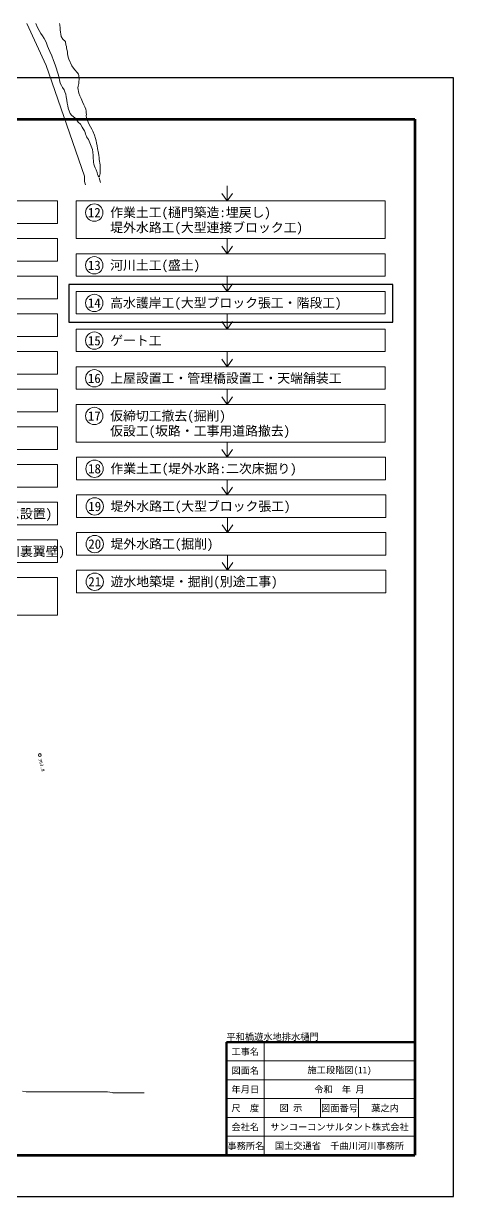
# Model space of a CAD drawing. Header units: millimetres. Extents: x -2078669 to -1085629, y -5987148 to 310365.
# Drawn here: x -1481733 to -1367638, y -3978452 to -3667013 of the extents above; entities that cross this region are included whole.
import ezdxf
from ezdxf.enums import TextEntityAlignment as Align

# ---------------------------------------------------------------- set-up
doc = ezdxf.new("R2010")
doc.units = ezdxf.units.MM
doc.header["$LTSCALE"] = 500
doc.layers.get('Defpoints').update_dxf_attribs({"color": 153})
for name, color, linetype, lineweight in [('D-BGD', 7, 'Continuous', 13), ('D-BYP-STRA', 1, 'Continuous', 25), ('D-DOC', 7, 'Continuous', 13), ('D-TTL', 2, 'Continuous', 140), ('D-TTL-FRAM', 2, 'Continuous', 50), ('D-TTL-LINE', 7, 'Continuous', 13), ('D-TTL-TXT', 7, 'Continuous', 13), ('◆ワイプアウト', 4, 'Continuous', 13)]:
    doc.layers.add(name, color=color, linetype=linetype, lineweight=lineweight)
doc.styles.add('MS ゴシック', font='MS Gothic.ttf')
doc.dimstyles.new('DIM-500-F', dxfattribs={"dimscale": 500, "dimtxt": 3.5, "dimasz": 2.5, "dimexe": 0, "dimexo": 2, "dimgap": 0.8, "dimtad": 1, "dimdec": 0, "dimzin": 0, "dimdsep": 46, "dimtxsty": 'MS ゴシック', "dimblk": 'OPEN', "dimcen": 0.1, "dimclrd": 256, "dimclre": 256, "dimclrt": 256, "dimaunit": 1, "dimadec": 4, "dimazin": 0, "dimtfac": 1, "dimtdec": 0, "dimtmove": 2, "dimatfit": 3, "dimldrblk": 'OPEN', "dimfxl": 1, "dimtolj": 1, "dimtzin": 0, "dimlwd": -1, "dimlwe": -1, "dimarcsym": 2})

# ---------------------------------------------------------------- blocks, each defined once
blk = doc.blocks.new('河川平面')
at = {"layer": 'D-BGD', "linetype": 'Continuous'}
for p, q in [((1849686, -2662713, 360164), (1849324, -2661518, 360120)), ((1850410, -2665105, 360252), (1850048, -2663909, 360208)), ((1851134, -2667496, 360340), (1850772, -2666300, 360296)), ((1851857, -2669887, 360428), (1851495, -2668691, 360384)), ((1852581, -2672278, 360516), (1852219, -2671083, 360472)), ((1853305, -2674670, 360604), (1852943, -2673475, 360560)), ((1838067, -2738260), (1838461, -2739880))]:
    blk.add_line(p, q, dxfattribs=at)
at = {"layer": 'D-BGD', "linetype": 'Continuous', "elevation": 362000}
blk.add_lwpolyline([(1830142, -2620514), (1835290, -2631677), (1845386, -2661068), (1845407, -2662476), (1846119, -2664869), (1846853, -2667264), (1847579, -2669653), (1848318, -2672039), (1849058, -2674425), (1849797, -2676811), (1850545, -2679202), (1850740, -2679832)], dxfattribs=at)
at = {"layer": 'D-BGD', "linetype": 'Continuous'}
for points in [[(1834724, -2624535, 360250), (1834250, -2623813, 360250), (1833876, -2623160, 360260), (1833388, -2622383, 360270), (1832917, -2621558, 360300), (1832478, -2620514, 360300)], [(1838802, -2620514, 360060), (1838808, -2620539, 360060), (1838877, -2620901, 360060), (1838954, -2621730, 360070), (1838969, -2622246, 360080), (1839013, -2622791, 360080), (1839120, -2623348, 360080), (1839260, -2623947, 360080), (1839655, -2624705, 360090), (1839961, -2624915, 360090), (1840128, -2625046, 360090), (1840366, -2625414, 360090), (1840511, -2626166, 360090), (1840612, -2626651, 360090), (1840681, -2627013, 360090), (1840763, -2627453, 360090), (1840888, -2628078, 360090)], [(1840888, -2628078, 360090), (1840933, -2628542, 360090), (1841077, -2629455, 360090), (1841233, -2630007, 360090), (1842036, -2631760, 360070), (1842497, -2632383, 360070), (1842869, -2632839, 360070), (1843492, -2633520, 360070), (1843795, -2634017, 360070), (1843878, -2634353, 360070), (1843957, -2634779, 360070), (1843973, -2635353, 360070), (1843938, -2635956, 360070), (1843877, -2636463, 360070), (1843740, -2637123, 360070), (1843638, -2637641, 360070), (1843883, -2638981, 360070), (1844227, -2639767, 360070), (1844507, -2640424, 360070), (1844908, -2641312, 360070), (1845252, -2642098, 360070), (1845527, -2642683, 360080), (1845768, -2643306, 360090), (1845858, -2643773, 360090), (1845907, -2644309, 360100), (1845913, -2644600, 360100), (1845900, -2645043, 360100), (1845997, -2645537, 360100), (1846105, -2646072, 360100), (1846366, -2646741, 360100), (1846647, -2647375, 360100), (1846984, -2647973, 360100), (1847356, -2648590, 360100), (1847637, -2649144, 360100), (1848088, -2650187, 360100), (1848377, -2651069, 360100), (1848494, -2651667, 360100), (1848592, -2652219, 360100), (1848749, -2652990, 360100), (1848889, -2653670, 360100), (1849130, -2654916, 360100), (1849251, -2655527, 360100), (1849329, -2656114, 360100), (1849352, -2656635, 360100), (1849542, -2658071, 360100), (1849557, -2658667, 360100), (1849542, -2659155, 360100), (1849550, -2659563, 360100), (1849569, -2660070, 360100), (1849565, -2660379, 360100), (1849530, -2660740, 360100), (1849393, -2661099, 360110), (1849241, -2661243, 360110), (1849022, -2661002, 360110), (1848902, -2660609, 360110), (1848751, -2660050, 360110), (1848527, -2659356, 360110), (1848279, -2658844, 360100), (1848116, -2658405, 360100), (1847889, -2657836, 360070), (1847796, -2657356, 360060), (1847773, -2656915, 360060), (1847744, -2656403, 360060), (1847739, -2655569, 360060), (1847671, -2654665, 360060), (1847536, -2653976, 360060), (1846493, -2651335, 360060), (1845939, -2650613, 360070), (1845861, -2650268, 360070), (1845730, -2649893, 360070), (1845591, -2649433, 360070), (1845390, -2649040, 360070), (1845029, -2648464, 360070), (1844810, -2648003, 360070), (1844388, -2647253, 360070), (1843769, -2646724, 360070), (1843178, -2645946, 360070), (1842948, -2645664, 360070), (1841990, -2644883, 360070), (1841656, -2644460, 360070), (1841402, -2643980, 360070), (1841128, -2642992, 360070), (1840982, -2642342, 360070), (1840851, -2641667, 360070), (1840732, -2640850, 360070), (1840564, -2639980, 360070), (1840429, -2639291, 360090), (1840228, -2638657, 360110), (1839987, -2638114, 360110), (1839613, -2637519, 360130), (1839282, -2636971, 360140), (1838968, -2636375, 360140), (1838543, -2634204, 360190), (1837675, -2631480, 360190), (1837158, -2630352, 360190), (1836720, -2629108, 360190), (1836243, -2627992, 360210), (1835863, -2627128, 360220), (1835626, -2626576, 360220), (1835222, -2625514, 360230), (1834724, -2624535, 360250)]]:
    blk.add_polyline3d(points, dxfattribs=at)
for centre, radius in [((1839282, -2737966), 1250), ((1833562, -2814737, 363780), 375)]:
    blk.add_circle(centre, radius, dxfattribs=at)
at = {"layer": 'D-BGD', "linetype": 'Continuous', "style": 'MS ゴシック'}
blk.add_text('363.8', height=900, rotation=283.66942, dxfattribs=at).set_placement((1833220, -2815785))
blk = doc.blocks.new('_Open')
at = {"color": 0, "linetype": 'ByBlock', "lineweight": -2}
for p, q in [((-1, 0.17), (0, 0)), ((-1, -0.17), (0, 0)), ((0, 0), (-1, 0))]:
    blk.add_line(p, q, dxfattribs=at)
blk = doc.blocks.new('施工ステップ')
at = {"layer": 'D-DOC'}
for points in [[(1766486, -3253641), (1848486, -3253641), (1848486, -3259641), (1766486, -3259641)], [(1853486, -3253641), (1935486, -3253641), (1935486, -3263641), (1853486, -3263641)], [(1766486, -3263641), (1848486, -3263641), (1848486, -3269641), (1766486, -3269641)], [(1853486, -3267641), (1935486, -3267641), (1935486, -3273641), (1853486, -3273641)], [(1766486, -3273641), (1848486, -3273641), (1848486, -3279641), (1766486, -3279641)], [(1853486, -3277641), (1935486, -3277641), (1935486, -3283641), (1853486, -3283641)], [(1766486, -3283641), (1848486, -3283641), (1848486, -3289641), (1766486, -3289641)], [(1853486, -3287641), (1935486, -3287641), (1935486, -3293641), (1853486, -3293641)], [(1766486, -3293641), (1848486, -3293641), (1848486, -3299641), (1766486, -3299641)], [(1853486, -3297641), (1935486, -3297641), (1935486, -3303641), (1853486, -3303641)], [(1766486, -3303641), (1848486, -3303641), (1848486, -3309641), (1766486, -3309641)], [(1853486, -3307641), (1935486, -3307641), (1935486, -3317641), (1853486, -3317641)], [(1766486, -3313641), (1848486, -3313641), (1848486, -3319641), (1766486, -3319641)], [(1853539, -3321641), (1935539, -3321641), (1935539, -3327641), (1853539, -3327641)], [(1766486, -3323641), (1848486, -3323641), (1848486, -3329641), (1766486, -3329641)], [(1853592, -3331641), (1935592, -3331641), (1935592, -3337641), (1853592, -3337641)], [(1766486, -3333641), (1848486, -3333641), (1848486, -3339641), (1766486, -3339641)], [(1853592, -3341641), (1935592, -3341641), (1935592, -3347641), (1853592, -3347641)], [(1766486, -3343641), (1848486, -3343641), (1848486, -3349641), (1766486, -3349641)], [(1766486, -3353641), (1848486, -3353641), (1848486, -3363641), (1766486, -3363641)], [(1853592, -3351641), (1935592, -3351641), (1935592, -3357641), (1853592, -3357641)]]:
    blk.add_lwpolyline(points, close=True, dxfattribs=at)
for centre in [(1771277, -3256726), (1858277, -3256726), (1771277, -3266726), (1858277, -3270726), (1771277, -3276726), (1858277, -3280726), (1771277, -3286726), (1858277, -3290726), (1771277, -3296726), (1858277, -3300726), (1771277, -3306726), (1858277, -3310726), (1771277, -3316726), (1858330, -3324726), (1771277, -3326726), (1771277, -3336726), (1858383, -3334726), (1771277, -3346726), (1858383, -3344726), (1858383, -3354726), (1771277, -3356726)]:
    blk.add_circle(centre, 2300, dxfattribs=at)
at = {"layer": 'D-DOC', "style": 'MS ゴシック'}
for s, p in [('1', (1771277, -3256726)), ('12', (1858277, -3256726)), ('2', (1771277, -3266726)), ('13', (1858277, -3270726)), ('3', (1771277, -3276726)), ('14', (1858277, -3280726)), ('4', (1771277, -3286726)), ('15', (1858277, -3290726)), ('5', (1771277, -3296726)), ('16', (1858277, -3300726)), ('6', (1771277, -3306726)), ('17', (1858277, -3310726)), ('7', (1771277, -3316726)), ('8', (1771277, -3326726)), ('18', (1858330, -3324726)), ('9', (1771277, -3336726)), ('19', (1858383, -3334726)), ('20', (1858383, -3344726)), ('10', (1771277, -3346726)), ('21', (1858383, -3354726)), ('11', (1771277, -3356726))]:
    blk.add_text(s, height=2500, dxfattribs=at).set_placement(p, align=Align.MIDDLE_CENTER)
for s, p in [('仮設工(坂路・工事用道路設置)', (1775486, -3256675)), ('作業土工(樋門築造:埋戻し)', (1862486, -3256675)), ('堤外水路工(大型連接ブロック工)', (1862486, -3260675)), ('仮締切工設置(盛土)', (1775486, -3266675)), ('河川土工(盛土)', (1862486, -3270675)), ('作業土工(樋門築造:一次床掘り)', (1775486, -3276675)), ('高水護岸工(大型ブロック張工・階段工)', (1862486, -3280675)), ('矢板工(遮水矢板:川裏翼壁部)', (1775486, -3286675)), ('ゲート工', (1862486, -3290675)), ('河川土工(掘削)', (1775486, -3296675)), ('上屋設置工・管理橋設置工・天端舗装工', (1862486, -3300675)), ('矢板工(遮水矢板:本体張出部)', (1775486, -3306675)), ('仮締切工撤去(掘削)', (1862486, -3310675)), ('仮設工(坂路・工事用道路撤去)', (1862486, -3314675)), ('作業土工(樋門築造:二次床掘り)', (1775486, -3316675)), ('矢板工(遮水矢板:本体部・翼壁部)', (1775486, -3326675)), ('作業土工(堤外水路:二次床掘り)', (1862539, -3324675)), ('本体工(均しコン・プレキャストボックス設置)', (1775486, -3336675)), ('堤外水路工(大型ブロック張工)', (1862592, -3334675)), ('堤外水路工(掘削)', (1862592, -3344675)), ('本体工(胸壁・遮水壁・門柱・操作台・川裏翼壁)', (1775486, -3346675)), ('遊水地築堤・掘削(別途工事)', (1862592, -3354675)), ('本体工(川表翼壁)', (1775486, -3356675)), ('作業土工(堤外水路:一次床掘り)', (1775486, -3360675))]:
    blk.add_text(s, height=2500, dxfattribs=at).set_placement(p, align=Align.MIDDLE_LEFT)
at = {"layer": 'D-DOC'}
for points in [[(1893486, -3253641), (1893486, -3249641)], [(1806486, -3263641), (1806486, -3259641)], [(1893486, -3267641), (1893486, -3263641)], [(1806486, -3273641), (1806486, -3269641)], [(1893486, -3277641), (1893486, -3273641)], [(1806486, -3283641), (1806486, -3279641)], [(1893486, -3287641), (1893486, -3283641)], [(1806486, -3293641), (1806486, -3289641)], [(1893486, -3297641), (1893486, -3293641)], [(1806486, -3303641), (1806486, -3299641)], [(1893486, -3307641), (1893486, -3303641)], [(1806486, -3313641), (1806486, -3309641)], [(1806486, -3323641), (1806486, -3319641)], [(1893486, -3321641), (1893486, -3317641)], [(1893539, -3331641), (1893539, -3327641)], [(1806486, -3333641), (1806486, -3329641)], [(1893592, -3341641), (1893592, -3337641)], [(1806486, -3343641), (1806486, -3339641)], [(1893592, -3351641), (1893592, -3347641)], [(1806486, -3353641), (1806486, -3349641)]]:
    blk.add_leader(points, dimstyle='DIM-500-F', override={"dimasz": 4, "dimldrblk": 'Open90'}, dxfattribs=at)

msp = doc.modelspace()

# ---------------------------------------------------------------- linework, layer by layer
at = {"layer": 'D-BGD', "linetype": 'Continuous', "lineweight": 13, "elevation": 708000}
msp.add_lwpolyline([(-1449708.8, -3950899.6), (-1450290.5, -3950899.6), (-1450781, -3950899.6), (-1451443.9, -3950899.6), (-1452222.7, -3950899.6), (-1452799, -3950899.6), (-1453664.5, -3950899.6), (-1454834.2, -3950899.6), (-1455106.2, -3950899.6), (-1455307.5, -3950899.6), (-1456548, -3950899.6), (-1457010.8, -3950899.6), (-1457816, -3950899.6), (-1457989.7, -3950899.6), (-1458224.5, -3950858.9), (-1459431.5, -3950649.6), (-1460324.5, -3950649.6), (-1460873.2, -3950649.6), (-1461614.8, -3950649.6), (-1462315, -3950649.6), (-1462833, -3950649.6), (-1463756.7, -3950649.6), (-1465005.1, -3950649.6), (-1465198.5, -3950649.6), (-1465341.6, -3950649.6), (-1466640.2, -3950649.6), (-1467850.1, -3950649.6), (-1468082, -3950649.6), (-1468395.4, -3950649.6), (-1469523.7, -3950649.6), (-1470358.6, -3950649.6), (-1470965.5, -3950649.6), (-1471785.7, -3950649.6), (-1472407.2, -3950649.6), (-1472867.1, -3950649.6), (-1473849, -3950649.6), (-1475176, -3950649.6), (-1475290.7, -3950649.6), (-1475375.6, -3950649.6), (-1476732.5, -3950649.6), (-1477884.1, -3950649.6), (-1478174.2, -3950649.6), (-1478566.3, -3950649.6), (-1479616, -3950649.6), (-1480392.6, -3950649.6), (-1481057.7, -3950649.6), (-1481956.7, -3950493.8)], dxfattribs=at)
at = {"layer": 'D-TTL'}
for p, q in [((-1777887.6, -3692452.3), (-1377887.6, -3692452.3)), ((-1377887.6, -3692452.3), (-1377887.6, -3967452.3)), ((-1777887.6, -3967452.3), (-1377887.6, -3967452.3))]:
    msp.add_line(p, q, dxfattribs=at)
at = {"layer": 'D-TTL-FRAM'}
for p, q in [((-1427887.6, -3967452.3), (-1427887.6, -3937452.3)), ((-1427887.6, -3937452.3), (-1377887.6, -3937452.3))]:
    msp.add_line(p, q, dxfattribs=at)
at = {"layer": 'D-TTL-LINE'}
for p, q in [((-1417887.6, -3967452.3), (-1417887.6, -3937452.3)), ((-1427887.6, -3942452.3), (-1377887.6, -3942452.3)), ((-1427887.6, -3947452.3), (-1377887.6, -3947452.3)), ((-1427887.6, -3952452.3), (-1377887.6, -3952452.3)), ((-1402887.6, -3957452.3), (-1402887.6, -3952452.3)), ((-1392887.6, -3957452.3), (-1392887.6, -3952452.3)), ((-1427887.6, -3957452.3), (-1377887.6, -3957452.3)), ((-1427887.6, -3962452.3), (-1377887.6, -3962452.3))]:
    msp.add_line(p, q, dxfattribs=at)
at = {"layer": 'Defpoints', "color": 1}
msp.add_lwpolyline([(-1788137.6, -3978452.3), (-1367637.6, -3978452.3), (-1367637.6, -3681452.3), (-1788137.6, -3681452.3)], close=True, dxfattribs=at)

# ---------------------------------------------------------------- block references
at = {"layer": 'D-BGD'}
msp.add_blockref('河川平面', (-3310965.8, -1046499.8), dxfattribs=at)

# ---------------------------------------------------------------- texts
at = {"layer": 'D-TTL-TXT', "style": 'MS ゴシック'}
msp.add_text('平和橋遊水地排水樋門', height=1750, dxfattribs=at).set_placement((-1427887.6, -3937452.3), align=Align.BOTTOM_LEFT)
for s, p in [('工事名', (-1422887.6, -3939952.3)), ('図面名', (-1422887.6, -3944952.3)), ('施工段階図(11)', (-1397887.6, -3944952.3)), ('年月日', (-1422887.6, -3949952.3)), ('令和  年 月', (-1397887.6, -3949952.3)), ('尺\u3000度', (-1422887.6, -3954952.3)), ('図 示', (-1410788.6, -3954952.3)), ('図面番号', (-1397887.6, -3954952.3)), ('葉之内', (-1385788.6, -3954952.3)), ('会社名', (-1422887.6, -3959952.3)), ('サンコーコンサルタント株式会社', (-1397887.6, -3959952.3)), ('事務所名', (-1422727, -3964952.3)), ('国土交通省\u3000千曲川河川事務所', (-1397887.6, -3964952.3))]:
    msp.add_text(s, height=1750, dxfattribs=at).set_placement(p, align=Align.MIDDLE)

# ---------------------------------------------------------------- next in the draw order: wipeouts: each hides what was drawn before it
msp.add_wipeout([(-1558320.9, -3709935.5), (-1382011.3, -3709935.5), (-1382011.3, -3826796.2), (-1558320.9, -3826796.2)]).dxf.layer = '◆ワイプアウト'

# ---------------------------------------------------------------- next in the draw order: linework, layer by layer
at = {"layer": 'D-BYP-STRA'}
msp.add_lwpolyline([(-1469729.8, -3746322.4), (-1383729.8, -3746322.4), (-1383729.8, -3736322.4), (-1469729.8, -3736322.4)], close=True, dxfattribs=at)

# ---------------------------------------------------------------- next in the draw order: block references
at = {"layer": 'D-DOC'}
msp.add_blockref('施工ステップ', (-3321215.8, -460499.8), dxfattribs=at)

doc.saveas('drawing.dxf')
